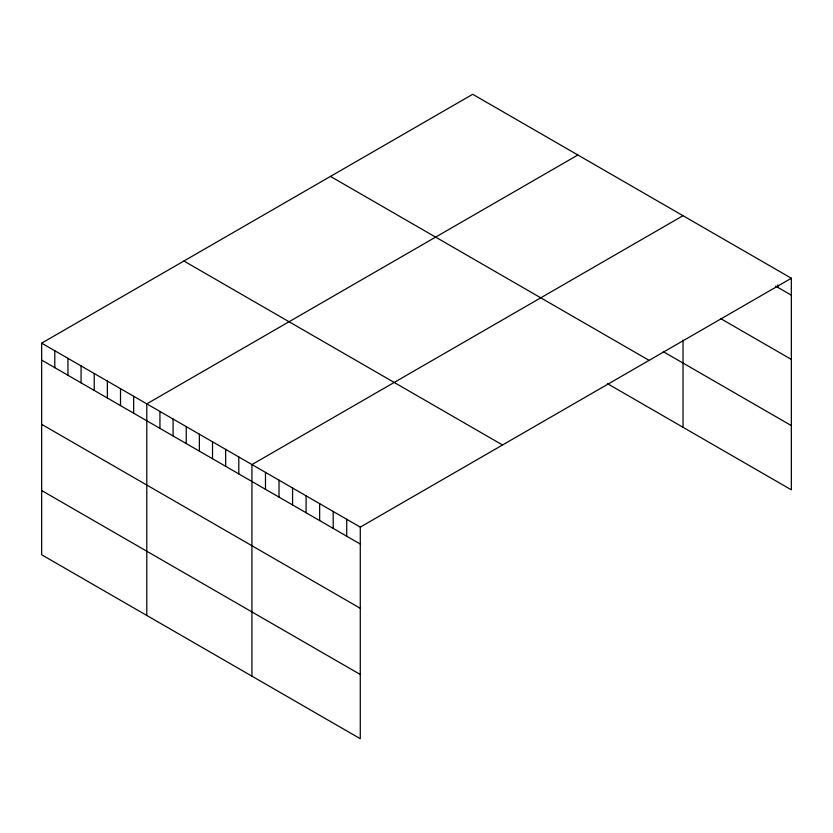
<?xml version="1.0" encoding="UTF-8"?>
<svg xmlns="http://www.w3.org/2000/svg" width="833" height="833" viewBox="0 0 833 833"><rect width="100%" height="100%" fill="white"/><g stroke="black" fill="none" stroke-linecap="round" stroke-linejoin="round"><path stroke-width="1.25" d="M41.65 343.154L360.283 527.112L360.283 738.715L41.65 554.757L41.65 343.154L472.717 94.285L791.35 278.243L791.35 489.846L607.444 383.659M577.873 154.99L146.795 403.87L146.795 615.462M683.018 215.695L251.941 464.575L251.941 676.177M360.283 527.112L791.35 278.243M775.721 286.146L791.35 295.174M720.514 318.518L791.35 359.408M663.297 351.672L791.35 425.601M330.472 176.409L649.094 360.366M183.906 261.031L502.528 444.989M41.65 360.085L360.283 544.043M41.65 424.33L360.283 608.288M41.65 490.522L360.283 674.48M777.803 284.928L777.803 287.354M683.018 340.145L683.018 427.298M346.736 519.303L346.736 536.233M333.2 511.483L333.2 528.414M319.653 503.663L319.653 520.594M306.107 495.843L306.107 512.774M292.57 488.023L292.57 504.954M279.024 480.204L279.024 497.134M265.488 472.384L265.488 489.315M238.8 456.984L238.8 473.915M225.66 449.393L225.66 466.324M212.519 441.802L212.519 458.733M199.368 434.222L199.368 451.142M186.228 426.631L186.228 443.562M173.087 419.041L173.087 435.971M159.936 411.45L159.936 428.381M133.655 396.279L133.655 413.21M120.514 388.688L120.514 405.619M107.363 381.098L107.363 398.028M94.223 373.507L94.223 390.438M81.082 365.926L81.082 382.857M67.942 358.336L67.942 375.267M54.791 350.745L54.791 367.676"/></g></svg>
